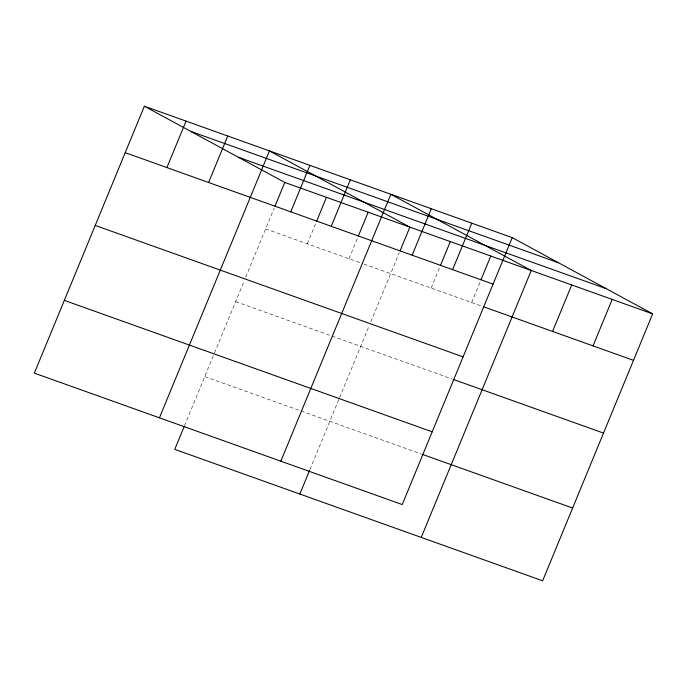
<?xml version="1.0" encoding="UTF-8"?>
<svg xmlns="http://www.w3.org/2000/svg" width="687" height="687" viewBox="0 0 687 687"><rect width="100%" height="100%" fill="white"/><g stroke="black" fill="none" stroke-linecap="round" stroke-linejoin="round"><path stroke-width="0.52" stroke-dasharray="3.44 2.58" d="M184.485 425.76L214.095 353.925M214.507 352.946L244.151 281.017M245.766 277.084L274.182 208.152M307.312 243.808L316.278 222.056M349.005 258.707L357.97 236.955M309.974 469.461L339.172 398.615M339.576 397.627L369.228 325.698M370.843 321.765L399.259 252.833M431.17 288.059L439.723 267.295M471.634 302.512L480.187 281.747M265.62 228.917L362.908 263.671M363.895 264.023L482.489 306.393M235.641 301.662L330.936 335.703M331.933 336.063L452.501 379.138M204.752 376.613L300.047 410.654M301.035 411.015L421.612 454.09"/><path stroke-width="1.03" d="M144.364 106.219L34.35 373.127L402.221 504.559L512.236 237.642L144.364 106.219L284.779 182.441L652.65 313.873L542.636 580.781L174.764 449.358L184.082 426.747M166.898 167.585L186.057 121.11M208.59 182.476L227.749 136.009M159.427 417.816L269.441 150.9L409.856 227.131L400.074 250.858M274.998 206.177L284.779 182.441M290.756 211.828L309.906 165.361M316.69 221.068L326.471 197.341M331.22 226.289L350.37 179.814M358.382 235.967L368.163 212.231M280.828 461.183L390.834 194.275L531.249 270.498L421.243 537.414M299.841 494.039L309.562 470.449M412.148 255.203L431.307 208.728M440.539 265.311L450.32 241.584M452.613 269.656L471.771 223.189M481.003 279.772L490.784 256.045M552.563 331.426L571.721 284.959M593.027 345.887L612.186 299.412M190.703 131.372L558.574 262.795M238.441 157.289L606.312 288.712M125.206 152.686L493.086 284.117M483.476 306.745L633.5 360.34M95.227 225.43L463.098 356.862M453.489 379.49L603.512 433.085M64.338 300.382L432.209 431.814M422.599 454.442L572.623 508.037M512.236 237.642L652.65 313.873"/></g></svg>
